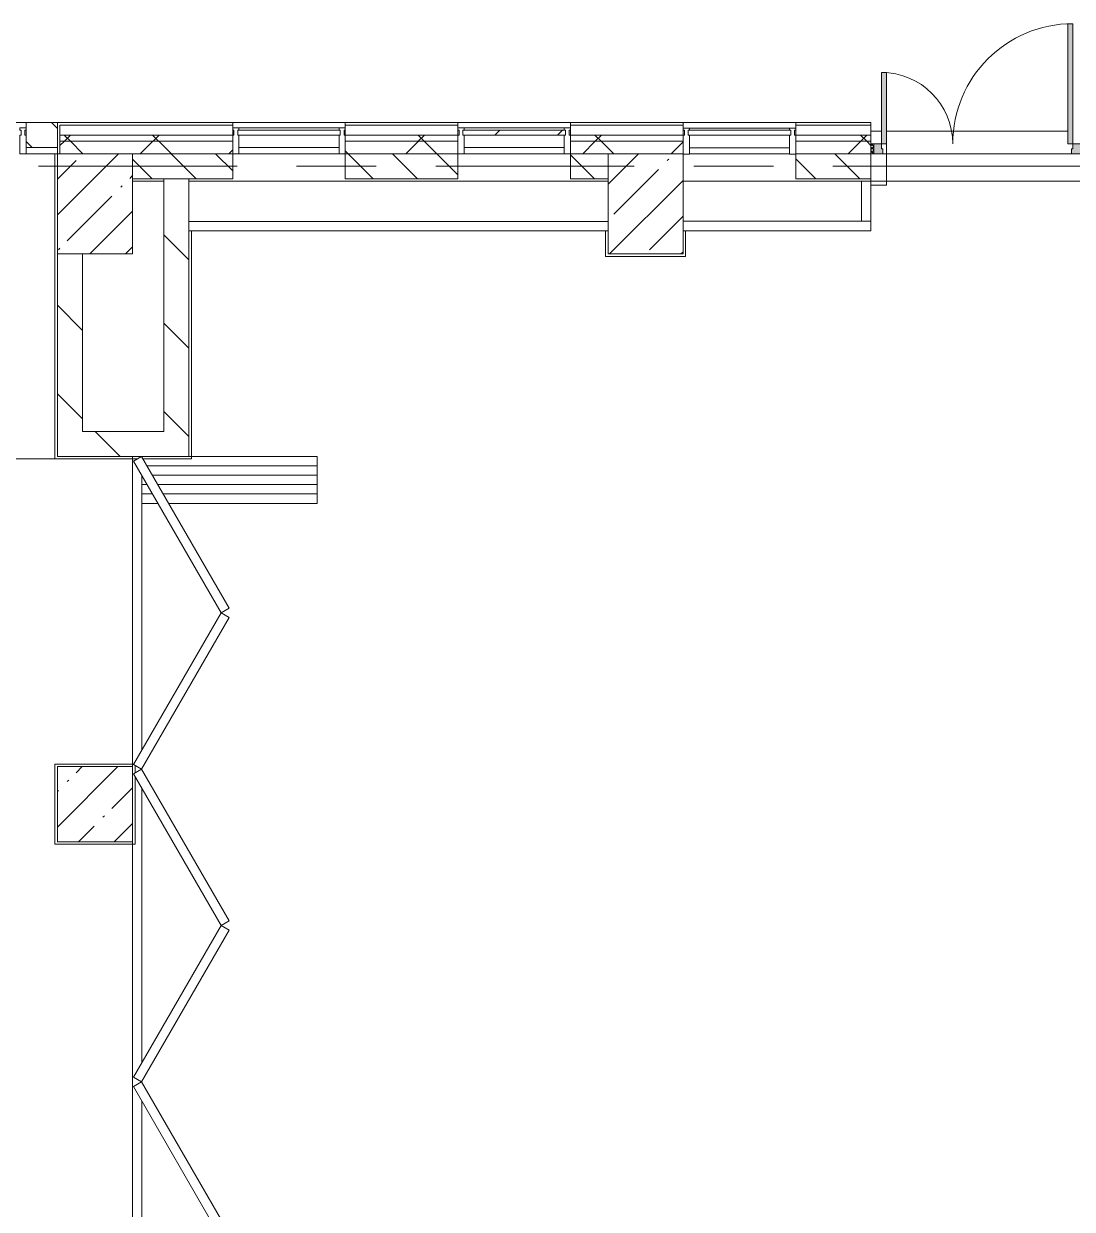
# Model space of a CAD drawing. Header units: millimetres. Extents: x 35840 to 252964, y -8553 to 29000.
# Drawn here: x 139395 to 147774, y 18661 to 28140 of the extents above; entities that cross this region are included whole.
import ezdxf

# ---------------------------------------------------------------- set-up
doc = ezdxf.new("R2010")
doc.units = ezdxf.units.MM
doc.linetypes.add('Осевая', pattern=[3175, 635, -476.25, 1587.5, -476.25])
for name, color, linetype, lineweight, true_color in [('A-DOOR-4', 7, 'Continuous', 5, 0xaaaaaa), ('A-DOOR-5', 7, 'Continuous', 5, 0xe2e2e2), ('A-DOOR-FRAM-4', 7, 'Continuous', 5, 0xaaaaaa), ('A-FLOR-1', 7, 'Continuous', 5, 0xaaaaaa)]:
    doc.layers.add(name, color=color, linetype=linetype, lineweight=lineweight, true_color=true_color)
for name, color, linetype, lineweight in [('A-GLAZ-CURT-3', 7, 'Continuous', 5), ('A-GLAZ-CWMG-3', 7, 'Continuous', 5), ('A-WALL', 7, 'Continuous', 9), ('A-WALL-3', 7, 'Continuous', 5), ('I-WALL-4', 7, 'Continuous', 5), ('S-COLS-1', 7, 'Continuous', 5), ('Оси', 7, 'Continuous', 9), ('Оси-2', 7, 'Осевая', 9)]:
    doc.layers.add(name, color=color, linetype=linetype, lineweight=lineweight)
pattern_1 = [(135, (125954.28, 0), (-176.7767, -176.7767), [])]
pattern_2 = [(135, (125954.3, 0), (-353.553, -353.553), [])]
pattern_3 = [(45, (125954.3, 0), (-353.5534, 353.5534), []), (135, (125954.3, 0), (-353.5534, -353.5534), [])]

# ---------------------------------------------------------------- blocks, each defined once
blk = doc.blocks.new('BSC_Колонна _Прямоугольная - 600х800-24078684-1_3_2_птичка')
at = {"layer": 'S-COLS-1'}
h = blk.add_hatch(dxfattribs=at)
h.set_pattern_fill('FP_104', color=256, style=0, pattern_type=2)
h.set_pattern_definition([(45, (-14010, -26700), (-285.123, 285.123), []), (45, (-13724.88, -26700), (-285.123, 285.123), [504.031, -100.806, 16.764, -84.042])])
h.paths.add_polyline_path([(-300, -400), (300, -400), (300, 400), (-300, 400), (-300, 200)])
for p, q in [((300, 400), (-300, 400)), ((-300, 400), (-300, -400)), ((300, -400), (300, 400)), ((-300, -400), (300, -400))]:
    blk.add_line(p, q, dxfattribs=at)
blk = doc.blocks.new('BSC_Колонна _Прямоугольная - 600х600-V287-1_3_2_птичка')
at = {"layer": 'S-COLS-1'}
h = blk.add_hatch(dxfattribs=at)
h.set_pattern_fill('FP_110', color=256, style=0, pattern_type=2)
h.set_pattern_definition([(45, (-14010, -21900), (-285.123, 285.123), []), (45, (-13724.88, -21900), (-285.123, 285.123), [504.031, -100.806, 16.764, -84.042])])
h.paths.add_polyline_path([(-300, -300), (300, -300), (300, 300), (-300, 300), (-300, -108.3)])
for p, q in [((300, 300), (-300, 300)), ((-300, 300), (-300, -300)), ((300, -300), (300, 300)), ((-300, -300), (300, -300))]:
    blk.add_line(p, q, dxfattribs=at)
blk = doc.blocks.new('Системная панель - Стекло - 40мм-22856102-1_3_2_птичка')
at = {"layer": 'A-GLAZ-CURT-3'}
h = blk.add_hatch(dxfattribs=at)
h.set_pattern_fill('FP_125', color=256, style=0, pattern_type=2)
h.set_pattern_definition([(45, (-17860.3, -26790), (-1414.21, 1414.21), [1000, -3000]), (45, (-18860.3, -27290), (-1414.21, 1414.21), [3000, -1000]), (45, (-16860.3, -27790), (-1414.21, 1414.21), [1000, -3000])])
h.paths.add_polyline_path([(177, -40), (410, -40), (410, 0), (-410, 0), (-410, -40), (-400, -40)])
for p, q in [((410, 0), (-410, 0)), ((-410, 0), (-410, -40)), ((410, -40), (410, 0)), ((-410, -40), (410, -40))]:
    blk.add_line(p, q, dxfattribs=at)
blk = doc.blocks.new('Прямоугольный импост - Импост структурный с накладкой - 160мм Темный-33186088-1_3_2_птичка')
at = {"layer": 'A-GLAZ-CWMG-3'}
for p, q in [((17760.3, 27307), (16960.3, 27307)), ((17760.3, 27150), (16960.3, 27150))]:
    blk.add_line(p, q, dxfattribs=at)
blk = doc.blocks.new('Прямоугольный импост - Импост структурный с накладкой - 190мм-22856094-1_3_2_птичка')
at = {"layer": 'A-GLAZ-CWMG-3'}
for p, q in [((-50, 40), (-50, 190)), ((-50, 190), (0, 190)), ((0, 190), (0, 40)), ((-40, 40), (-50, 40)), ((-50, -17), (-50, 0)), ((-50, 0), (-40, 0)), ((-40, 0), (-40, 40)), ((-10, 40), (-10, 0)), ((0, 40), (-10, 40)), ((-10, 0), (0, 0)), ((0, 0), (0, -17)), ((0, -17), (-50, -17))]:
    blk.add_line(p, q, dxfattribs=at)
blk = doc.blocks.new('Системная панель - Стекло - 40мм-V297-1_3_2_птичка')
at = {"layer": 'A-GLAZ-CURT-3'}
for p, q in [((410, 0), (-410, 0)), ((-410, 0), (-410, -40)), ((410, -40), (410, 0)), ((-410, -40), (410, -40))]:
    blk.add_line(p, q, dxfattribs=at)
blk = doc.blocks.new('Прямоугольный импост - Импост структурный с накладкой - 190мм-V298-1_3_2_птичка')
at = {"layer": 'A-GLAZ-CWMG-3'}
for p, q in [((-50, 40), (-50, 190)), ((-50, 190), (0, 190)), ((0, 190), (0, 40)), ((-40, 40), (-50, 40)), ((-50, -17), (-50, 0)), ((-50, 0), (-40, 0)), ((-40, 0), (-40, 40)), ((-10, 40), (-10, 0)), ((0, 40), (-10, 40)), ((-10, 0), (0, 0)), ((0, 0), (0, -17)), ((0, -17), (-50, -17))]:
    blk.add_line(p, q, dxfattribs=at)
blk = doc.blocks.new('Прямоугольный импост - Импост структурный с накладкой - 190мм-20153711-1_3_2_птичка')
at = {"layer": 'A-GLAZ-CWMG-3'}
for p, q in [((-50, 40), (-50, 190)), ((-50, 190), (0, 190)), ((0, 190), (0, 40)), ((-40, 40), (-50, 40)), ((-50, -17), (-50, 0)), ((-50, 0), (-40, 0)), ((-40, 0), (-40, 40)), ((-10, 40), (-10, 0)), ((0, 40), (-10, 40)), ((-10, 0), (0, 0)), ((0, 0), (0, -17)), ((0, -17), (-50, -17))]:
    blk.add_line(p, q, dxfattribs=at)
blk = doc.blocks.new('DOR__перегородка__Прямоугольная - ТП-2_ Вн_ДПГ_9480х4200h_2-23998078-1_3_2_птичка')
at = {"layer": 'A-DOOR-4'}
for p, q in [((0, 0), (2650, 0)), ((3250, 0), (6400, 0)), ((7000, 0), (9480, 0)), ((0, -75), (1987.4, -75)), ((2137.4, -75), (4324.5, -75)), ((4474.5, -75), (4486.7, -75)), ((4636.7, -75), (6823.8, -75)), ((6973.8, -75), (6985, -75)), ((7135, -75), (9323.2, -75)), ((9105.2, -200.9), (9105.2, -75)), ((9180.2, -157.6), (9180.2, -75)), ((9255.2, -114.3), (9255.2, -75)), ((9473.2, -75), (9480, -75)), ((9330.2, -1474.2), (9330.2, -157.6)), ((9405.2, -1474.2), (9405.2, -114.3)), ((9180.2, -1474.2), (9180.2, -244.2)), ((9255.2, -1474.2), (9255.2, -200.9)), ((9105.2, -1474.2), (9105.2, -287.5)), ((9480, -1474.2), (9480, -450)), ((9105.2, -1474.2), (9480, -1474.2))]:
    blk.add_line(p, q, dxfattribs=at)
at = {"layer": 'A-DOOR-FRAM-4'}
for p, q in [((2019.1, -6.7), (1981.6, -71.7)), ((1981.6, -71.7), (3193.9, -771.8)), ((3231.5, -706.9), (2019.1, -6.7)), ((4442.7, -6.7), (3230.4, -706.9)), ((3267.9, -771.8), (4480.3, -71.7)), ((4480.3, -71.7), (4442.7, -6.7)), ((4518.4, -6.7), (4480.9, -71.7)), ((4480.9, -71.7), (5693.3, -771.8)), ((5730.8, -706.9), (4518.4, -6.7)), ((6942.1, -6.7), (5729.7, -706.9)), ((5767.3, -771.8), (6979.6, -71.7)), ((6979.6, -71.7), (6942.1, -6.7)), ((7016.7, -6.7), (6979.2, -71.7)), ((6979.2, -71.7), (8191.6, -771.8)), ((8229.1, -706.9), (7016.7, -6.7)), ((9441.4, -6.7), (8229.1, -706.9)), ((8266.6, -771.8), (9478.9, -71.7)), ((9478.9, -71.7), (9441.4, -6.7)), ((3193.9, -771.8), (3231.5, -706.9)), ((3230.4, -706.9), (3267.9, -771.8)), ((5693.3, -771.8), (5730.8, -706.9)), ((5729.7, -706.9), (5767.3, -771.8)), ((8191.6, -771.8), (8229.1, -706.9)), ((8229.1, -706.9), (8266.6, -771.8))]:
    blk.add_line(p, q, dxfattribs=at)
blk = doc.blocks.new('Прямоугольный импост - Импост структурный с накладкой - 190мм-22856098-1_3_2_птичка')
at = {"layer": 'A-GLAZ-CWMG-3'}
for p, q in [((0, 190), (-50, 190)), ((-50, 190), (-50, 40)), ((0, 40), (0, 190)), ((-50, 40), (-40, 40)), ((-40, 0), (-50, 0)), ((-50, 0), (-50, -17)), ((-40, 40), (-40, 0)), ((-10, 0), (-10, 40)), ((-10, 40), (0, 40)), ((0, 0), (-10, 0)), ((0, -17), (0, 0)), ((-50, -17), (0, -17))]:
    blk.add_line(p, q, dxfattribs=at)
blk = doc.blocks.new('Прямоугольный импост - Импост структурный с накладкой - 190мм-V322-1_3_2_птичка')
at = {"layer": 'A-GLAZ-CWMG-3'}
for p, q in [((0, 190), (-50, 190)), ((-50, 190), (-50, 40)), ((0, 40), (0, 188.3)), ((-50, 40), (-40, 40)), ((-40, 0), (-50, 0)), ((-50, 0), (-50, -17)), ((-40, 40), (-40, 0)), ((-10, 0), (-10, 40)), ((-10, 40), (0, 40)), ((0, 0), (-10, 0)), ((0, -17), (0, 0)), ((-50, -17), (0, -17))]:
    blk.add_line(p, q, dxfattribs=at)
blk = doc.blocks.new('BSC_Колонна _Прямоугольная - 600х800-V372-1_3_2_птичка')
at = {"layer": 'S-COLS-1'}
h = blk.add_hatch(dxfattribs=at)
h.set_pattern_fill('FP_180', color=256, style=0, pattern_type=2)
h.set_pattern_definition([(45, (-18410.26, -26700), (-285.123, 285.123), []), (45, (-18125.13, -26700), (-285.123, 285.123), [504.031, -100.806, 16.764, -84.042])])
h.paths.add_polyline_path([(-125.5, -400), (300, -400), (300, 400), (-300, 400), (-300, -400)])
for p, q in [((300, 400), (-300, 400)), ((-300, 400), (-300, -400)), ((300, -400), (300, 400)), ((-300, -400), (300, -400))]:
    blk.add_line(p, q, dxfattribs=at)
blk = doc.blocks.new('110_Дверь_СКБ_2Ст_Наружная - ДН-1_л_ Двухстворчатая 1450 х3300 _h_ в свету с верхним остеклением-23567691-1_3_2_птичка')
at = {"layer": 'A-DOOR-4'}
h = blk.add_hatch(dxfattribs=at)
h.set_pattern_fill('FP_193', color=256, style=0, pattern_type=2)
h.set_pattern_definition([(135, (1501.41, 189.685), (-14.14214, -14.14214), []), (225, (1501.41, 189.685), (14.14214, -14.14214), [])])
h.paths.add_polyline_path([(844.5, -125), (869.5, -125), (869.5, -45), (844.5, -45), (844.5, -85)])
at = {"layer": 'A-DOOR-5'}
for points in [[(784.5, -45), (784.5, 915), (744.5, 915), (744.5, -45)], [(-705.5, -45), (-705.5, 525), (-745.5, 525), (-745.5, -45)]]:
    blk.add_hatch(color=256, dxfattribs=at).paths.add_polyline_path(points)
h = blk.add_hatch(color=256, dxfattribs=at)
h.paths.add_polyline_path([(784.5, -125), (844.5, -125), (844.5, -45), (784.5, -45), (784.5, -85), (774.5, -85), (774.5, -125)])
h.paths.add_polyline_path([(-805.5, -125), (-735.5, -125), (-735.5, -85), (-745.5, -85), (-745.5, -45), (-805.5, -45), (-805.5, -50.9)])
at = {"layer": 'A-DOOR-FRAM-4'}
h = blk.add_hatch(dxfattribs=at)
h.set_pattern_fill('FP_194', color=256, style=0, pattern_type=2)
h.set_pattern_definition([(45, (-621.384, 189.685), (-14.1421, 14.1421), []), (135, (-621.384, 189.685), (-14.1421, -14.1421), [])])
h.paths.add_polyline_path([(-805.5, -125), (-810.5, -45), (-830.5, -50.7), (-830.5, -125), (-810.5, -125)])
at = {"layer": 'A-DOOR-4'}
for p, q in [((784.5, 915), (744.5, 915)), ((744.5, 915), (744.5, -45)), ((784.5, -45), (784.5, 915)), ((-745.5, 525), (-745.5, -45)), ((-705.5, 525), (-745.5, 525)), ((-705.5, -45), (-705.5, 525)), ((-745.5, -45), (-705.5, -45)), ((744.5, -45), (784.5, -45))]:
    blk.add_line(p, q, dxfattribs=at)
for centre, radius, start, end in [((784.5, -45), 960, 90, 180), ((-745.5, -45), 570, 0, 90)]:
    blk.add_arc(centre, radius, start, end, dxfattribs=at)
at = {"layer": 'A-DOOR-FRAM-4'}
for p, q in [((-805.5, -45), (-830.5, -45)), ((-830.5, -45), (-830.5, -125)), ((-745.5, -45), (-805.5, -45)), ((-805.5, -45), (-805.5, -125)), ((-805.5, -125), (-805.5, -45)), ((-745.5, -85), (-745.5, -45)), ((-735.5, -85), (-745.5, -85)), ((-735.5, -125), (-735.5, -85)), ((784.5, -85), (774.5, -85)), ((774.5, -85), (774.5, -125)), ((784.5, -45), (784.5, -85)), ((844.5, -45), (784.5, -45)), ((844.5, -125), (844.5, -45)), ((869.5, -45), (844.5, -45)), ((844.5, -45), (844.5, -125)), ((869.5, -125), (869.5, -45)), ((-830.5, -125), (-805.5, -125)), ((-805.5, -125), (-735.5, -125)), ((774.5, -125), (844.5, -125)), ((844.5, -125), (869.5, -125))]:
    blk.add_line(p, q, dxfattribs=at)
blk = doc.blocks.new('Системная панель - Стекло - 40мм-V388-1_3_2_птичка')
at = {"layer": 'A-GLAZ-CURT-3'}
for p, q in [((410, 0), (-410, 0)), ((-410, 0), (-410, -40)), ((410, -40), (410, 0)), ((-410, -40), (410, -40))]:
    blk.add_line(p, q, dxfattribs=at)
blk = doc.blocks.new('Зашивка приборов отопления12 - Зашивка приборов отопления-33278990-1_3_2_птичка')
at = {"layer": 'A-WALL-3'}
for p, q in [((37640, 23400), (34289.7, 23400)), ((34289.7, 23079), (37640, 23079)), ((37640, 23079), (34289.7, 23079)), ((34289.7, 23004), (37640, 23004))]:
    blk.add_line(p, q, dxfattribs=at)
blk = doc.blocks.new('Зашивка приборов отопления13 - Зашивка приборов отопления-33279120-1_3_2_птичка')
at = {"layer": 'A-WALL-3'}
for p, q in [((20135.9, 26880), (18710.3, 26880)), ((20135.9, 26560), (20135.9, 26880)), ((20136.3, 26880), (20136.3, 26560)), ((20210.4, 26560), (20210.4, 26880)), ((18710.3, 26560), (20135.9, 26560)), ((20210.4, 26560), (20135.9, 26560)), ((20210.4, 26485), (20210.4, 26560)), ((18710.3, 26485), (20210.4, 26485)), ((20136.3, 26484.2), (20210.4, 26484.2))]:
    blk.add_line(p, q, dxfattribs=at)

msp = doc.modelspace()

# ---------------------------------------------------------------- hatches: boundary and pattern name
at = {"layer": 'A-WALL-3'}
h = msp.add_hatch(dxfattribs=at)
h.set_pattern_fill('FP_99', color=256, style=0, pattern_type=2)
h.set_pattern_definition(pattern_1)
h.paths.add_polyline_path([(139414.5, 27150), (139664.3, 27150), (139664.3, 27350), (139414.5, 27350), (139414.5, 27250)])
h.paths.add_polyline_path([(130014.3, 27150), (130064.3, 27150), (130064.3, 27350), (130014.3, 27350), (130014.3, 27247.7)])
h = msp.add_hatch(dxfattribs=at)
h.set_pattern_fill('FP_107', color=256, style=0, pattern_type=2)
h.set_pattern_definition(pattern_3)
h.paths.add_polyline_path([(158964.3, 27200), (159714.3, 27200), (159714.3, 27250), (157864.3, 27250), (157864.3, 27200), (158620, 27200)])
h.paths.add_polyline_path([(139719.3, 27200), (141064.5, 27202.5), (141064.5, 27250), (139684.3, 27250), (139684.3, 27200)])
h.paths.add_polyline_path([(142864.5, 27200), (142864.5, 27250), (141964.5, 27250), (141964.5, 27200), (142553.2, 27200)])
h.paths.add_polyline_path([(143764.5, 27200), (144664.5, 27200), (144664.5, 27250), (143764.5, 27250), (143764.5, 27210)])
h.paths.add_polyline_path([(145564.5, 27200), (146164.3, 27200), (146164.3, 27250), (145564.5, 27250), (145564.5, 27210)])
h.paths.add_polyline_path([(156504.4, 27200), (156764.3, 27200), (156764.3, 27250), (147864.3, 27250), (147864.3, 27200), (155764.3, 27200)])
h = msp.add_hatch(dxfattribs=at)
h.set_pattern_fill('FP_107', color=256, style=0, pattern_type=2)
h.set_pattern_definition(pattern_3)
h.paths.add_polyline_path([(151764.3, 27100), (156732.3, 27102), (156732.3, 27110), (156764.3, 27115.5), (156764.3, 27200), (147864.3, 27200), (147864.3, 27100), (149068.4, 27100)])
h.paths.add_polyline_path([(143764.5, 27100), (144664.5, 27100), (144664.5, 27200), (143764.5, 27200), (143764.5, 27166.5)])
h.paths.add_polyline_path([(158964.3, 27100), (159664.3, 27100), (159664.3, 27200), (157864.3, 27200), (157864.3, 27110), (157896.3, 27109.2), (157896.3, 27102), (158463.7, 27100)])
h.paths.add_polyline_path([(141964.5, 27100), (142864.5, 27100), (142864.5, 27200), (141964.5, 27197.6)])
h.paths.add_polyline_path([(146164.3, 27100), (146164.3, 27200), (145564.5, 27200), (145564.5, 27100)])
h.paths.add_polyline_path([(140264.3, 27100), (141064.5, 27100), (141064.5, 27200), (139684.3, 27200), (139684.3, 27100), (139773.5, 27100)])
h = msp.add_hatch(dxfattribs=at)
h.set_pattern_fill('FP_99', color=256, style=0, pattern_type=2)
h.set_pattern_definition(pattern_1)
h.paths.add_polyline_path([(144064.5, 26900), (144064.5, 27100), (143764.5, 27100), (143764.5, 26900)])
h.paths.add_polyline_path([(140264.3, 26900), (141064.5, 26900), (141064.5, 27100), (140264.3, 27100), (140264.3, 26995.1)])
h.paths.add_polyline_path([(146164.3, 26900), (146164.3, 27100), (145564.5, 27100), (145564.5, 26900)])
h.paths.add_polyline_path([(141964.5, 26900), (142864.5, 26900), (142864.5, 27100), (141964.5, 27100), (141964.5, 26930.5)])
at = {"layer": 'I-WALL-4'}
h = msp.add_hatch(dxfattribs=at)
h.set_pattern_fill('FP_106', color=256, style=0, pattern_type=2)
h.set_pattern_definition(pattern_2)
h.paths.add_polyline_path([(140714.3, 24680), (140714.3, 26900), (140514.3, 26900), (140514.3, 24680)])
h = msp.add_hatch(dxfattribs=at)
h.set_pattern_fill('FP_106', color=256, style=0, pattern_type=2)
h.set_pattern_definition(pattern_2)
h.paths.add_polyline_path([(139864.5, 24680), (139864.5, 26300), (139664.5, 26300), (139664.5, 24680)])
h = msp.add_hatch(dxfattribs=at)
h.set_pattern_fill('FP_106', color=256, style=0, pattern_type=2)
h.set_pattern_definition(pattern_2)
h.paths.add_polyline_path([(139864.5, 24680), (140514.3, 24680), (140514.3, 24880), (139864.5, 24880), (139864.5, 24789.4)])

# ---------------------------------------------------------------- linework, layer by layer
at = {"layer": 'A-FLOR-1'}
for p, q in [((146289.3, 27180), (146289.3, 26849)), ((139664.3, 27100), (139414.5, 27100)), ((139644.3, 24660), (139644.3, 27100)), ((146289.3, 26849), (146164.7, 26849)), ((140734.3, 26484), (140734.3, 24660)), ((144044.5, 26280), (144044.5, 26484)), ((144684.5, 26485), (144684.5, 26280)), ((144684.5, 26280), (144044.5, 26280)), ((135664.3, 24660), (140303.1, 24660)), ((140734.3, 24660), (140346.9, 24660)), ((139644.3, 21580), (139644.3, 22220)), ((139644.3, 22220), (140272.9, 22220)), ((140284.3, 22209.1), (140284.3, 22149.8)), ((140284.3, 22119.1), (140284.3, 21580)), ((140284.3, 21580), (139644.3, 21580))]:
    msp.add_line(p, q, dxfattribs=at)
at = {"layer": 'A-WALL'}
for p, q in [((139684.3, 27100), (139684.3, 27330)), ((139684.3, 27330), (141064.5, 27330)), ((141964.5, 27330), (142864.5, 27330)), ((143764.5, 27330), (144664.5, 27330)), ((145564.5, 27330), (146164.3, 27330)), ((139684.3, 27250), (141064.5, 27250)), ((141964.5, 27250), (142864.5, 27250)), ((143764.5, 27250), (144664.5, 27250)), ((145564.5, 27250), (146164.3, 27250)), ((139684.3, 27200), (141064.5, 27200)), ((141964.5, 27200), (142864.5, 27200)), ((143764.5, 27200), (144664.5, 27200)), ((145564.5, 27200), (146164.3, 27200)), ((140264.3, 27100), (141064.5, 27100)), ((141064.5, 27100), (140264.3, 27100)), ((141964.5, 27100), (142864.5, 27100)), ((142864.5, 27100), (141964.5, 27100)), ((143764.5, 27100), (144064.5, 27100)), ((144064.5, 27100), (143764.5, 27100)), ((145564.5, 27100), (146164.3, 27100)), ((146164.3, 27100), (145564.5, 27100)), ((140714.3, 26900), (140514.3, 26900))]:
    msp.add_line(p, q, dxfattribs=at)
at = {"layer": 'A-WALL-3'}
for p, q in [((130014.3, 27350), (143764.5, 27350)), ((139414.5, 27350), (139414.5, 27150)), ((139664.3, 27350), (139664.3, 27100)), ((141064.5, 27100), (141064.5, 27350)), ((141964.5, 27350), (141964.5, 27100)), ((142864.5, 27100), (142864.5, 27350)), ((143764.5, 27350), (143764.5, 27100)), ((143764.5, 27350), (146164.3, 27350)), ((144664.5, 27100), (144664.5, 27350)), ((145564.5, 27350), (145564.5, 27100)), ((146164.3, 27180), (146164.3, 27350)), ((146164.3, 27280), (146249.3, 27280)), ((146289.3, 27280), (147739.3, 27280)), ((139414.5, 27150), (139664.3, 27150)), ((141064.5, 26900), (141064.5, 27100)), ((141914.5, 27100), (141114.5, 27100)), ((141964.5, 27100), (141964.5, 26900)), ((142864.5, 26900), (142864.5, 27100)), ((143714.5, 27100), (142914.5, 27100)), ((143764.5, 27100), (143764.5, 26900)), ((145514.6, 27100), (144714.1, 27100)), ((145564.5, 27100), (145564.5, 26900)), ((146164.3, 26900), (146164.3, 27100)), ((147769.3, 27100), (146259.3, 27100)), ((140264.3, 26900), (140514.3, 26900)), ((140714.3, 26900), (141064.5, 26900)), ((141964.5, 26900), (142864.5, 26900)), ((143764.5, 26900), (144064.5, 26900)), ((145564.5, 26900), (146164.3, 26900))]:
    msp.add_line(p, q, dxfattribs=at)
at = {"layer": 'I-WALL-4'}
for p, q in [((141114.5, 27100), (141914.5, 27100)), ((142914.5, 27100), (143714.5, 27100)), ((144714.1, 27100), (145514.6, 27100)), ((146259.3, 27100), (147769.3, 27100)), ((140514.3, 26880), (140264.3, 26880)), ((140514.3, 26900), (140514.3, 24880)), ((140714.3, 24680), (140714.3, 26900)), ((144064.5, 26880), (140714.3, 26880)), ((146164.3, 26880), (144664.5, 26880)), ((146164.3, 26900), (146164.3, 26880)), ((147864.3, 26880), (146164.7, 26880)), ((139664.5, 26300), (139664.5, 24680)), ((139864.5, 24880), (139864.5, 26300)), ((140514.3, 24880), (139864.5, 24880)), ((139664.5, 24680), (140714.3, 24680))]:
    msp.add_line(p, q, dxfattribs=at)
at = {"layer": 'Оси'}
msp.add_line((147244.7, 27000), (159744.7, 27000), dxfattribs=at)
at = {"layer": 'Оси-2'}
msp.add_line((135225.5, 27000), (147244.7, 27000), dxfattribs=at)

# ---------------------------------------------------------------- block references
at = {"layer": 'A-DOOR-4'}
msp.add_blockref('110_Дверь_СКБ_2Ст_Наружная - ДН-1_л_ Двухстворчатая 1450 х3300 _h_ в свету с верхним остеклением-23567691-1_3_2_птичка', (146994.8, 27225), dxfattribs=at)
at = {"layer": 'A-DOOR-4', "rotation": 90.00000000000044}
msp.add_blockref('DOR__перегородка__Прямоугольная - ТП-2_ Вн_ДПГ_9480х4200h_2-23998078-1_3_2_птичка', (140264.3, 15200), dxfattribs=at)
at = {"layer": 'A-GLAZ-CURT-3'}
for name, p in [('Системная панель - Стекло - 40мм-V388-1_3_2_птичка', (141514.5, 27290)), ('Системная панель - Стекло - 40мм-22856102-1_3_2_птичка', (143314.5, 27290)), ('Системная панель - Стекло - 40мм-V297-1_3_2_птичка', (145114.5, 27288.3))]:
    msp.add_blockref(name, p, dxfattribs=at)
at = {"layer": 'A-GLAZ-CWMG-3', "extrusion": (0, 0, -1), "rotation": 180}
for name, p in [('Прямоугольный импост - Импост структурный с накладкой - 190мм-20153711-1_3_2_птичка', (-139414.5, 27290)), ('Прямоугольный импост - Импост структурный с накладкой - 190мм-22856094-1_3_2_птичка', (-141964.5, 27290)), ('Прямоугольный импост - Импост структурный с накладкой - 190мм-22856094-1_3_2_птичка', (-143764.5, 27290)), ('Прямоугольный импост - Импост структурный с накладкой - 190мм-V298-1_3_2_птичка', (-145564.5, 27288.3))]:
    msp.add_blockref(name, p, dxfattribs=at)
at = {"layer": 'A-GLAZ-CWMG-3', "rotation": 180}
for name, p in [('Прямоугольный импост - Импост структурный с накладкой - 190мм-22856098-1_3_2_птичка', (141064.5, 27290)), ('Прямоугольный импост - Импост структурный с накладкой - 190мм-22856098-1_3_2_птичка', (142864.5, 27290)), ('Прямоугольный импост - Импост структурный с накладкой - 190мм-V322-1_3_2_птичка', (144664.5, 27288.3))]:
    msp.add_blockref(name, p, dxfattribs=at)
at = {"layer": 'A-GLAZ-CWMG-3'}
for p in [(124154.3, 0), (125954.3, 0), (127754.3, -1.7)]:
    msp.add_blockref('Прямоугольный импост - Импост структурный с накладкой - 160мм Темный-33186088-1_3_2_птичка', p, dxfattribs=at)
at = {"layer": 'A-WALL-3'}
for name, p in [('Зашивка приборов отопления12 - Зашивка приборов отопления-33278990-1_3_2_птичка', (106424.5, 3480)), ('Зашивка приборов отопления13 - Зашивка приборов отопления-33279120-1_3_2_птичка', (125954.3, 0))]:
    msp.add_blockref(name, p, dxfattribs=at)
at = {"layer": 'S-COLS-1'}
for name, p in [('BSC_Колонна _Прямоугольная - 600х800-24078684-1_3_2_птичка', (139964.3, 26700)), ('BSC_Колонна _Прямоугольная - 600х800-V372-1_3_2_птичка', (144364.5, 26700)), ('BSC_Колонна _Прямоугольная - 600х600-V287-1_3_2_птичка', (139964.3, 21900))]:
    msp.add_blockref(name, p, dxfattribs=at)

doc.saveas('drawing.dxf')
